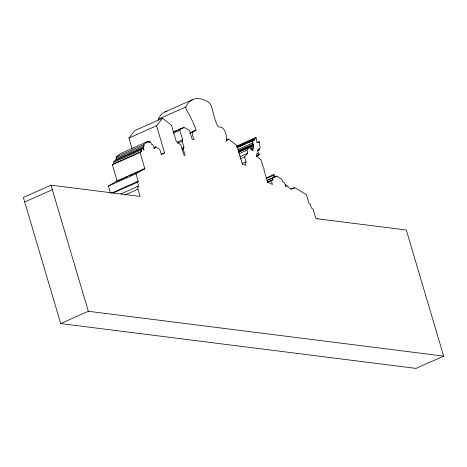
<?xml version="1.0" encoding="UTF-8"?>
<svg xmlns="http://www.w3.org/2000/svg" width="467" height="467" viewBox="0 0 467 467"><rect width="100%" height="100%" fill="white"/><g stroke="black" fill="none" stroke-linecap="round" stroke-linejoin="round"><path stroke-width="0.7" d="M238.917 152.055L251.415 146.492L252.834 146.667L253.307 148.267L253.785 148.325L253.312 146.731L253.75 145.383L252.676 142.931L252.886 141.162L253.272 140.223L254.433 139.972L254.819 138.611L256.044 137.479L256.932 142.377L259.599 141.624L259.734 145.453L260.218 147.082L259.436 149.773L257.463 150.654M181.821 149.352L183.134 148.769L183.992 147.344L182.165 141.18L182.65 139.779L179.859 130.351L180.058 128.939L184.016 127.479L189.497 130.346L192.13 139.236L194.184 139.493A5.96 2.779 66 0 1 193.677 131.571L196 130.159A44.056 20.536 66 0 0 186.987 110.837A3.934 1.833 66 0 1 185.843 106.961A52.199 24.331 66 0 1 207.459 101.444A7.91 3.689 66 0 1 211.393 106.015L214.137 116.155A20.863 9.725 66 0 0 218.124 126.826L220.979 127.182A5.983 2.79 66 0 1 226.121 135.039A51.563 24.039 66 0 1 226.402 141.349L228.369 139.02L236.845 145.488L242.496 164.571L244.65 164.839L245.321 165.604L246.027 161.862L244.556 156.9L247.755 153.182L246.897 150.281L248.888 147.356L253.312 150.876L251.415 146.492M110.37 192.842L108.373 186.105L116.662 181.097L117.235 181.167L112.378 164.781L114.152 163.538L113.75 162.183L114.287 160.992L141.915 148.693L143.258 148.862L143.976 150.211L143.182 147.537L144.075 145.955L143.719 144.752L147.49 141.6L149.673 142.902L149.195 141.291L145.908 142.756M112.378 164.781L140.007 152.487L141.781 151.244L141.378 149.884L141.915 148.693M144.075 145.955L116.446 158.249L115.553 159.837L143.182 147.537M113.248 192.999L137.59 182.165L138.197 181.214L136.002 173.806L144.291 168.797L144.863 168.873L140.007 152.487M266.172 178.61L273.405 175.388L274.065 174.471L274.824 177.034L276.843 176.123L281.98 179.567L282.541 181.47L284.637 182.953L285.611 186.24L286.23 186.759L285.582 184.588L290.69 188.96L294.776 187.681L306.44 194.692L308.956 203.192L310.327 204.283L311.436 208.025L313.03 208.965L315.867 218.55L318.167 218.883M132.015 148.471L128.927 138.057L134.957 130.497L162.586 118.204L171.529 125.384L176.257 141.338L181.027 145.149L184.033 155.295L185.107 155.429L183.134 148.769M128.927 138.057L156.556 125.763L162.586 118.204M154.186 147.508L155.499 146.924L155.68 147.537L154.437 148.582L153.684 146.043L152.522 144.408L151.46 144.274L150.969 142.622L149.983 141.39L149.195 141.291M116.446 158.249L116.09 157.052L119.856 153.9L147.49 141.6M256.144 156.27L259.302 154.705L258.806 153.03L257.714 151.711L258.391 148.95L259.436 149.773M267.404 182.463L272.956 179.777L272.424 177.985L274.03 177.495L273.405 175.388M155.499 146.924L156.719 147.076L156.9 147.689L159.79 149.422L161.255 154.361L164.577 152.843L156.556 125.763M165.108 111.876L192.737 99.576M158.255 120.159A3.934 1.833 66 0 1 158.214 119.254L185.843 106.961M137.59 182.165L138.886 186.543L137.818 186.409L137.94 189.182L140.082 196.414L50.979 185.171L23.35 197.465L60.704 323.573L416.021 368.405L443.65 356.111L406.296 230.003L317.811 218.836M116.09 157.052L143.719 144.752M172.819 132.161L180.058 128.939M174.804 131.577L176.777 130.702M178.096 130.112L184.016 127.479M173.28 133.276L179.859 130.351M113.75 162.183L141.378 149.884M24.693 202.001L52.322 189.701M114.152 163.538L141.781 151.244M153.707 148.413L155.68 147.537M190.081 132.791L196 130.159M189.73 133.328L193.677 131.571M177.39 142.12L182.65 139.779M177.559 143.229L182.165 141.18M161.29 154.303L164.577 152.843M182.013 148.226L183.992 147.344M116.662 181.097L144.291 168.797M117.888 180.875L124.467 177.945M125.786 177.361L127.76 176.485M129.073 175.896L133.019 174.138M134.338 173.555L144.863 168.873M108.373 186.105L136.002 173.806M226.396 139.902L228.369 139.02M111.228 193.221L138.197 181.214M120.714 194.021L137.818 186.409M124.788 195.037L137.94 189.182M236.308 146.259L256.044 137.479M237.055 146.515L254.819 138.611M236.827 147.537L253.272 140.223M237.989 147.286L245.881 143.778M247.201 143.188L254.433 139.972M238.205 149.37L252.676 142.931M237.872 150.777L253.003 144.04M256.967 142.797L258.94 141.915M238.403 151.384L253.534 144.647M238.363 152.044L248.888 147.356M238.619 152.114L253.75 145.383M238.999 153.795L246.897 150.281M250.621 148.845L251.941 148.261M251.608 150.146L252.921 149.563M239.857 156.696L247.755 153.182M239.95 158.949L244.556 156.9M257.329 155.581L259.302 154.705M242.081 163.619L246.027 161.862M266.172 177.985L274.065 174.471M267.165 180.326L272.424 177.985M274.211 177.297L276.843 176.123M267.451 180.425L274.03 177.495M267.036 182.41L272.956 179.777M290.83 189.439L294.776 187.681M60.704 323.573L88.333 311.279L443.65 356.111M258.776 155.102L257.048 153.077L256.412 155.96L261.088 160.006L263.37 167.706L264.053 168.675L263.89 169.649L267.562 182.048L272.471 184.488L271.35 180.706M50.979 185.171L88.333 311.279M158.214 119.254A52.199 24.331 66 0 1 166.912 111.245"/></g></svg>
